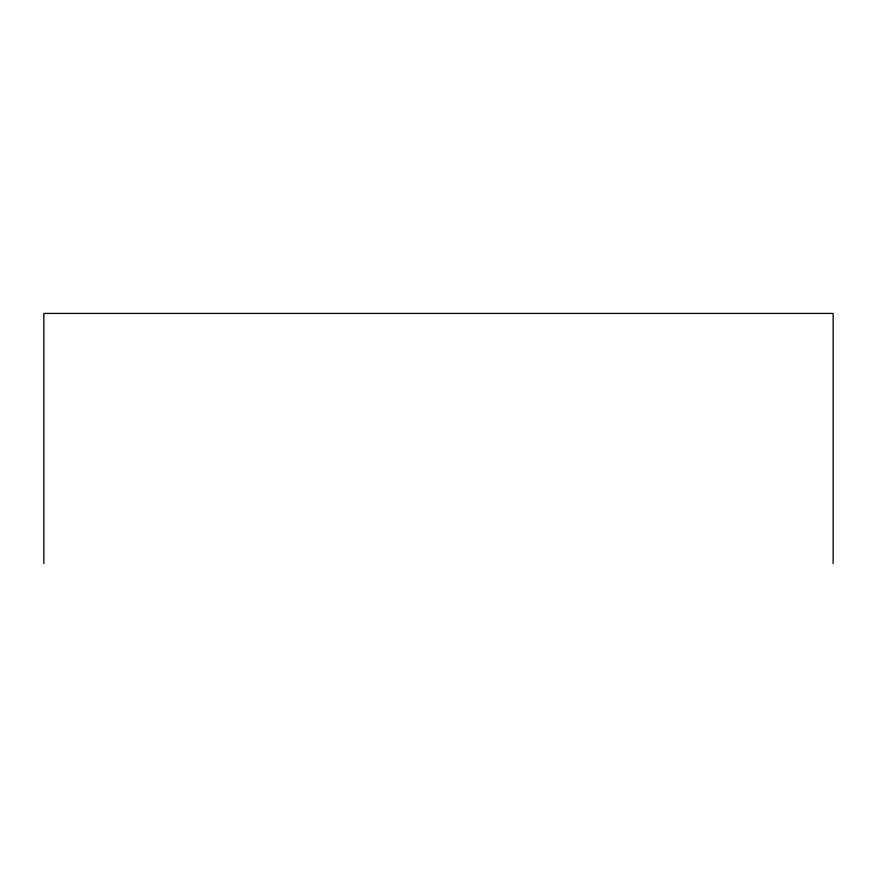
<?xml version="1.0" encoding="UTF-8"?>
<svg xmlns="http://www.w3.org/2000/svg" width="877" height="877" viewBox="0 0 877 877"><rect width="100%" height="100%" fill="white"/><g stroke="black" fill="none" stroke-linecap="round" stroke-linejoin="round"><path stroke-width="1.32" d="M833.15 563.571L833.15 313.429L43.85 313.429L43.85 563.571"/></g></svg>
